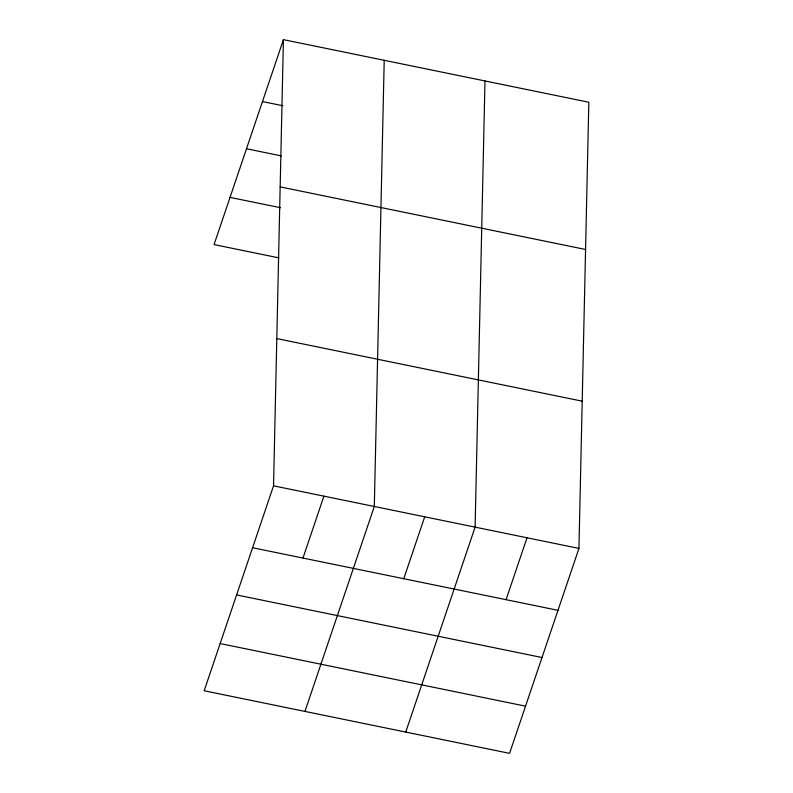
<?xml version="1.0" encoding="UTF-8"?>
<svg xmlns="http://www.w3.org/2000/svg" width="793" height="793" viewBox="0 0 793 793"><rect width="100%" height="100%" fill="white"/><g stroke="black" fill="none" stroke-linecap="round" stroke-linejoin="round"><path stroke-width="1.19" d="M273.535 485.831L283.428 39.65L588.832 102.238L578.94 548.419L509.572 753.35L204.168 690.762L273.535 485.831L578.94 548.419M384.209 60.308L374.316 506.479L304.948 711.41M484.989 80.955L475.106 527.137L405.738 732.068M283.428 39.65L214.06 244.581L278.849 257.864M302.976 558.064L323.921 496.16M403.756 578.721L424.711 516.808M506.063 599.686L527.018 537.783M262.473 101.554L282.863 105.737M246.494 148.757L281.287 155.884M280.157 186.89L585.571 249.478M230.029 197.388L280.425 207.707M276.797 338.591L582.201 401.179M252.58 547.735L557.985 610.323M236.601 594.938L542.015 657.526M220.147 643.559L525.551 706.157"/></g></svg>
